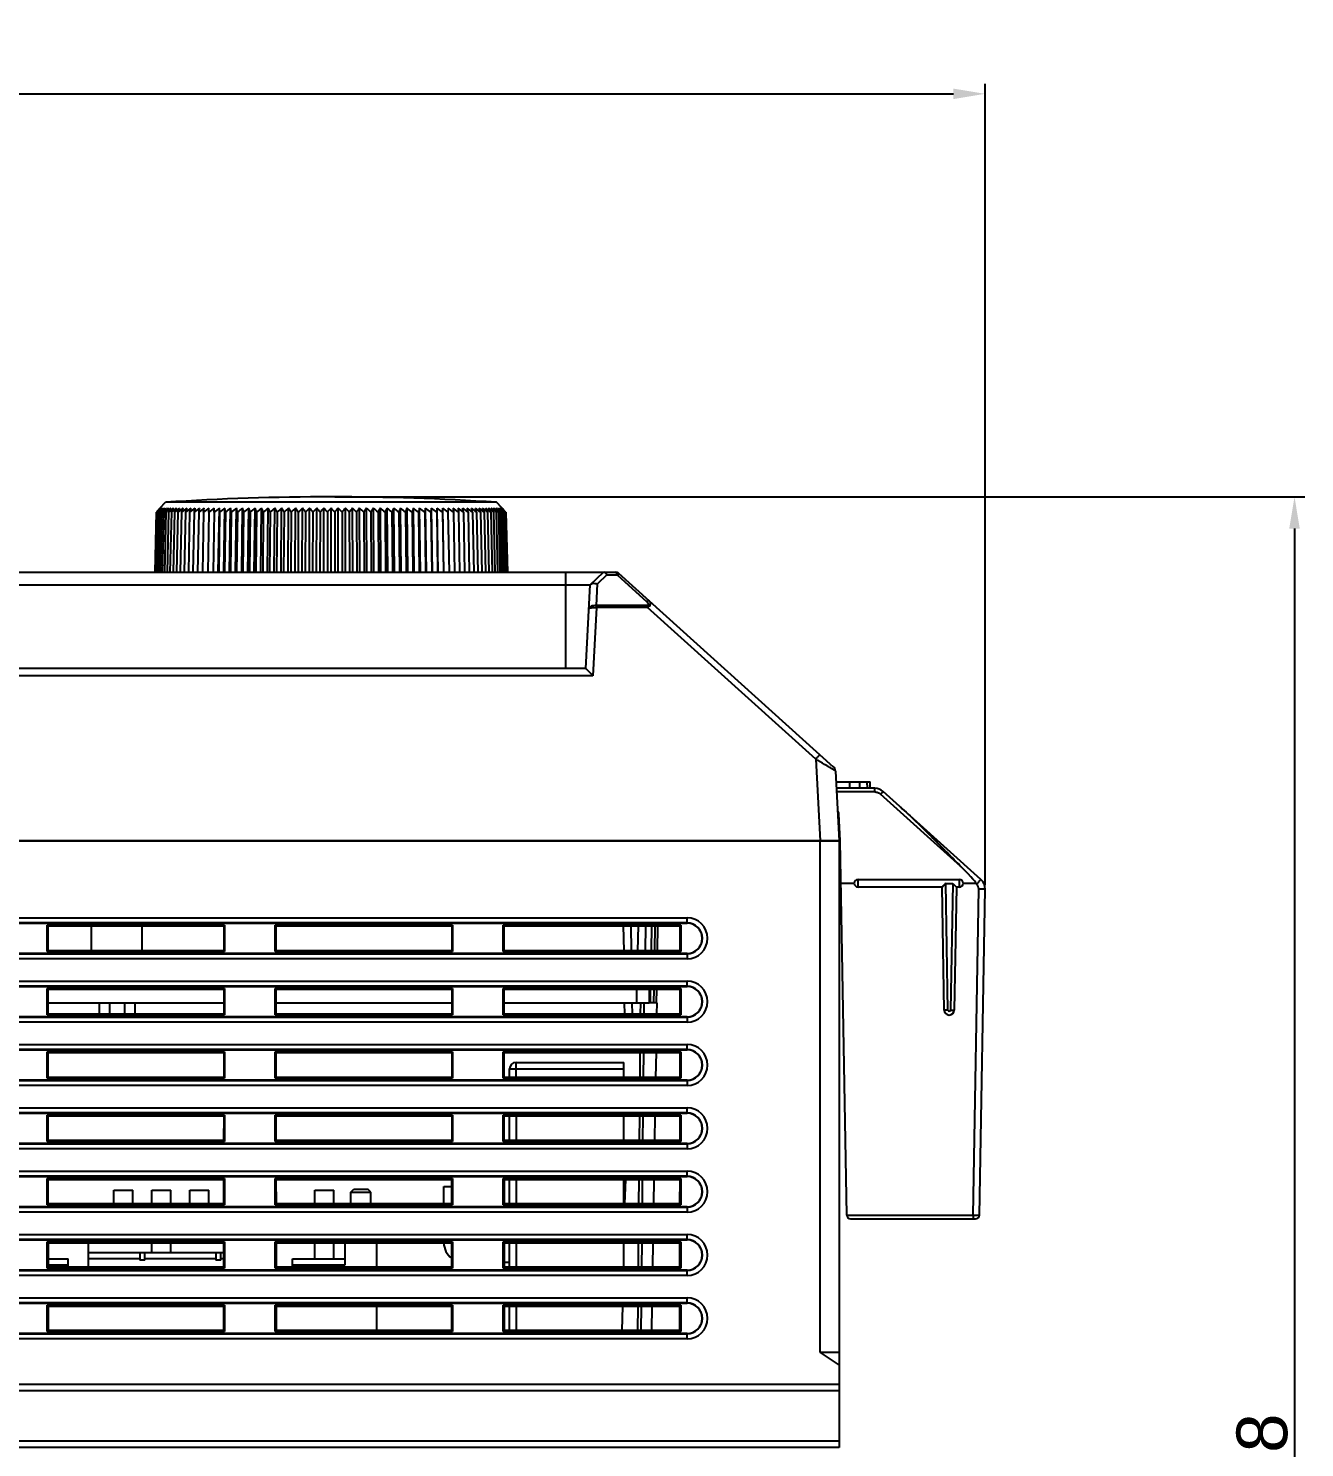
# Model space of a CAD drawing. Header units: millimetres. Extents: x 509 to 5579, y -1329 to 587.
# Drawn here: x 1491.8 to 1592.6, y -1105.9 to -993.9 of the extents above; entities that cross this region are included whole.
import ezdxf

# ---------------------------------------------------------------- set-up
doc = ezdxf.new("R2010")
doc.units = ezdxf.units.MM
doc.header["$PDMODE"] = 3
doc.header["$PDSIZE"] = 1
doc.layers.get('0').update_dxf_attribs({"linetype": 'CONTINUOUS'})
doc.layers.get('Defpoints').update_dxf_attribs({"linetype": 'CONTINUOUS'})
doc.layers.add('Dim', color=1, linetype='CONTINUOUS')
doc.styles.add('OMI-1', font='arial.ttf', dxfattribs={"oblique": 1})
doc.dimstyles.new('1', dxfattribs={"dimtxt": 4, "dimasz": 2.5, "dimexe": 0.8, "dimexo": 0.3, "dimgap": 0.5, "dimtad": 1, "dimtoh": 1, "dimdec": 1, "dimzin": 0, "dimdsep": 46, "dimtxsty": 'OMI-1', "dimcen": 0, "dimclrd": 256, "dimclre": 256, "dimclrt": 256, "dimadec": 0, "dimazin": 0, "dimtfac": 0.8, "dimtdec": 1, "dimtix": 1, "dimtmove": 0, "dimatfit": 3, "dimfxl": 1, "dimtolj": 1, "dimtzin": 0, "dimarcsym": 0})

# ---------------------------------------------------------------- blocks, each defined once
blk = doc.blocks.new('*D4311')
at = {"layer": 'Defpoints', "color": 0}
for p in [(1567.36, -999.07), (1381.43, -1058.04), (1567.36, -1061.85)]:
    blk.add_point(p, dxfattribs=at)
at = {"layer": 'Dim', "lineweight": -2}
for p, q in [((1381.43, -1057.74), (1381.43, -998.27)), ((1383.93, -999.07), (1564.86, -999.07)), ((1567.36, -1061.55), (1567.36, -998.27))]:
    blk.add_line(p, q, dxfattribs=at)
at = {"layer": 'Dim'}
for points in [[(1383.93, -998.66), (1383.93, -999.49), (1381.43, -999.07)], [(1564.86, -999.49), (1564.86, -998.66), (1567.36, -999.07)]]:
    blk.add_solid(points, dxfattribs=at)
at = {"layer": 'Dim', "insert": (1474.4, -996.53), "char_height": 4, "attachment_point": 5, "style": 'OMI-1'}
blk.add_mtext('\\A1;185.9', dxfattribs=at)
blk = doc.blocks.new('*D4314')
at = {"layer": 'Defpoints', "color": 0}
for p in [(1515.73, -1030.89), (1570.83, -1189.64), (1591.79, -1189.64)]:
    blk.add_point(p, dxfattribs=at)
at = {"layer": 'Dim', "lineweight": -2}
for p, q in [((1516.03, -1030.89), (1592.59, -1030.89)), ((1591.79, -1033.39), (1591.79, -1187.14)), ((1571.13, -1189.64), (1592.59, -1189.64))]:
    blk.add_line(p, q, dxfattribs=at)
at = {"layer": 'Dim'}
for points in [[(1592.2, -1033.39), (1591.37, -1033.39), (1591.79, -1030.89)], [(1591.37, -1187.14), (1592.2, -1187.14), (1591.79, -1189.64)]]:
    blk.add_solid(points, dxfattribs=at)
at = {"layer": 'Dim', "insert": (1589.24, -1110.26), "char_height": 4, "attachment_point": 5, "rotation": 90, "style": 'OMI-1'}
blk.add_mtext('\\A1;158.8', dxfattribs=at)

msp = doc.modelspace()

# ---------------------------------------------------------------- linework, layer by layer
at = {"color": 7, "linetype": 'Continuous'}
for p, q in [((1502.241, -1031.772), (1502.174, -1031.843)), ((1502.177, -1031.843), (1502.241, -1031.772)), ((1502.265, -1031.772), (1502.23, -1031.807)), ((1502.234, -1031.807), (1502.265, -1031.772)), ((1502.251, -1031.759), (1502.667, -1031.315)), ((1502.253, -1031.843), (1502.312, -1031.772)), ((1502.327, -1031.843), (1502.383, -1031.772)), ((1502.424, -1031.843), (1502.477, -1031.772)), ((1502.545, -1031.843), (1502.595, -1031.772)), ((1502.689, -1031.843), (1502.736, -1031.772)), ((1505.674, -1032.096), (1505.704, -1031.772)), ((1506.079, -1032.096), (1506.091, -1031.772)), ((1506.5, -1032.096), (1506.495, -1031.772)), ((1506.833, -1036.838), (1506.915, -1031.772)), ((1506.937, -1032.096), (1506.915, -1031.772)), ((1507.272, -1036.838), (1507.351, -1031.772)), ((1507.727, -1036.838), (1507.801, -1031.772)), ((1501.935, -1032.096), (1501.814, -1036.838)), ((1501.947, -1032.096), (1501.827, -1036.838)), ((1501.983, -1032.096), (1501.863, -1036.838)), ((1502.044, -1032.096), (1501.924, -1036.838)), ((1501.935, -1032.096), (1501.94, -1032.09)), ((1502.035, -1032.006), (1501.947, -1032.096)), ((1502.057, -1032.023), (1501.983, -1032.096)), ((1502.128, -1032.096), (1502.009, -1036.838)), ((1502.144, -1032), (1502.044, -1032.096)), ((1502.236, -1032.096), (1502.119, -1036.838)), ((1502.206, -1032.023), (1502.128, -1032.096)), ((1502.317, -1032.023), (1502.236, -1032.096)), ((1502.368, -1032.096), (1502.252, -1036.838)), ((1502.283, -1032.033), (1502.29, -1032.023)), ((1502.455, -1032.019), (1502.368, -1032.096)), ((1502.524, -1032.096), (1502.408, -1036.838)), ((1502.625, -1032.008), (1502.524, -1032.096)), ((1502.702, -1032.096), (1502.589, -1036.838)), ((1502.904, -1032.096), (1502.792, -1036.838)), ((1503.128, -1032.096), (1503.018, -1036.838)), ((1503.374, -1032.096), (1503.266, -1036.838)), ((1503.641, -1032.096), (1503.536, -1036.838)), ((1503.93, -1032.096), (1503.827, -1036.838)), ((1504.24, -1032.096), (1504.14, -1036.838)), ((1504.57, -1032.096), (1504.472, -1036.838)), ((1504.919, -1032.096), (1504.825, -1036.838)), ((1505.288, -1032.096), (1505.196, -1036.838)), ((1505.674, -1032.096), (1505.587, -1036.838)), ((1506.079, -1032.096), (1505.994, -1036.838)), ((1506.5, -1032.096), (1506.419, -1036.838)), ((1506.937, -1032.096), (1506.861, -1036.838)), ((1507.39, -1032.096), (1507.317, -1036.838)), ((1507.858, -1032.096), (1507.789, -1036.838)), ((1493.332, -1066.788), (1493.332, -1064.688)), ((1493.332, -1064.688), (1507.332, -1064.688)), ((1493.394, -1064.749), (1493.332, -1064.688)), ((1493.396, -1066.724), (1493.394, -1064.749)), ((1493.394, -1064.749), (1507.27, -1064.749)), ((1496.832, -1066.724), (1496.832, -1064.749)), ((1500.832, -1066.724), (1500.832, -1064.749)), ((1507.27, -1064.749), (1507.269, -1066.724)), ((1507.27, -1064.749), (1507.332, -1064.688)), ((1507.332, -1064.688), (1507.332, -1066.788)), ((1493.396, -1066.724), (1493.332, -1066.788)), ((1507.332, -1066.788), (1493.332, -1066.788)), ((1507.269, -1066.724), (1493.396, -1066.724)), ((1507.269, -1066.724), (1507.332, -1066.788)), ((1493.332, -1071.788), (1493.332, -1069.688)), ((1493.332, -1069.688), (1507.332, -1069.688)), ((1493.398, -1069.754), (1493.332, -1069.688)), ((1493.4, -1071.72), (1493.398, -1069.754)), ((1493.398, -1069.754), (1507.266, -1069.754)), ((1507.266, -1069.754), (1507.264, -1071.72)), ((1507.266, -1069.754), (1507.332, -1069.688)), ((1507.332, -1069.688), (1507.332, -1071.788)), ((1493.399, -1070.838), (1507.265, -1070.838)), ((1497.432, -1070.838), (1497.432, -1071.72)), ((1498.232, -1070.838), (1498.232, -1071.72)), ((1499.432, -1070.838), (1499.432, -1071.72)), ((1500.232, -1070.838), (1500.232, -1071.72)), ((1493.4, -1071.72), (1493.332, -1071.788)), ((1507.332, -1071.788), (1493.332, -1071.788)), ((1507.264, -1071.72), (1493.4, -1071.72)), ((1507.264, -1071.72), (1507.332, -1071.788)), ((1493.332, -1076.788), (1493.332, -1074.688)), ((1493.332, -1074.688), (1507.332, -1074.688)), ((1493.403, -1074.758), (1493.332, -1074.688)), ((1493.405, -1076.715), (1493.403, -1074.758)), ((1493.403, -1074.758), (1507.261, -1074.758)), ((1507.261, -1074.758), (1507.26, -1076.715)), ((1507.261, -1074.758), (1507.332, -1074.688)), ((1507.332, -1074.688), (1507.332, -1076.788)), ((1493.405, -1076.715), (1493.332, -1076.788)), ((1507.332, -1076.788), (1493.332, -1076.788)), ((1507.26, -1076.715), (1493.405, -1076.715)), ((1507.26, -1076.715), (1507.332, -1076.788)), ((1493.332, -1079.688), (1507.332, -1079.688)), ((1493.332, -1081.788), (1493.332, -1079.688)), ((1493.407, -1079.763), (1493.332, -1079.688)), ((1493.407, -1079.763), (1507.257, -1079.763)), ((1493.409, -1081.71), (1493.407, -1079.763)), ((1507.257, -1079.763), (1507.255, -1081.71)), ((1507.257, -1079.763), (1507.332, -1079.688)), ((1507.332, -1079.688), (1507.332, -1081.788)), ((1493.409, -1081.71), (1493.332, -1081.788)), ((1507.332, -1081.788), (1493.332, -1081.788)), ((1507.255, -1081.71), (1493.409, -1081.71)), ((1507.255, -1081.71), (1507.332, -1081.788)), ((1493.332, -1084.688), (1507.332, -1084.688)), ((1493.332, -1086.788), (1493.332, -1084.688)), ((1493.412, -1084.768), (1493.332, -1084.688)), ((1493.412, -1084.768), (1507.252, -1084.768)), ((1493.414, -1086.706), (1493.412, -1084.768)), ((1498.582, -1085.608), (1500.082, -1085.608)), ((1498.582, -1086.706), (1498.582, -1085.608)), ((1500.082, -1086.706), (1500.082, -1085.608)), ((1501.582, -1085.608), (1503.082, -1085.608)), ((1501.582, -1086.706), (1501.582, -1085.608)), ((1503.082, -1086.706), (1503.082, -1085.608)), ((1504.582, -1085.608), (1506.082, -1085.608)), ((1504.582, -1086.706), (1504.582, -1085.608)), ((1506.082, -1086.706), (1506.082, -1085.608)), ((1507.252, -1084.768), (1507.25, -1086.706)), ((1507.252, -1084.768), (1507.332, -1084.688)), ((1507.332, -1084.688), (1507.332, -1086.788)), ((1493.414, -1086.706), (1493.332, -1086.788)), ((1507.25, -1086.706), (1493.414, -1086.706)), ((1507.25, -1086.706), (1507.332, -1086.788)), ((1507.332, -1086.788), (1493.332, -1086.788)), ((1493.332, -1089.688), (1507.332, -1089.688)), ((1493.332, -1091.788), (1493.332, -1089.688)), ((1493.417, -1089.772), (1493.332, -1089.688)), ((1493.417, -1089.772), (1507.248, -1089.772)), ((1493.418, -1091.701), (1493.417, -1089.772)), ((1496.582, -1091.701), (1496.582, -1089.772)), ((1501.582, -1090.538), (1501.582, -1089.772)), ((1503.082, -1090.538), (1503.082, -1089.772)), ((1507.248, -1089.772), (1507.246, -1091.701)), ((1507.248, -1089.772), (1507.332, -1089.688)), ((1507.332, -1089.688), (1507.332, -1091.788)), ((1493.418, -1091.038), (1494.982, -1091.038)), ((1494.982, -1091.701), (1494.982, -1091.038)), ((1496.582, -1090.538), (1507.247, -1090.538)), ((1500.632, -1091.038), (1496.582, -1091.038)), ((1500.632, -1090.538), (1500.632, -1091.138)), ((1501.032, -1091.138), (1500.632, -1091.138)), ((1501.032, -1091.138), (1501.032, -1090.538)), ((1506.632, -1091.038), (1501.032, -1091.038)), ((1506.632, -1090.538), (1506.632, -1091.138)), ((1507.032, -1091.138), (1506.632, -1091.138)), ((1507.032, -1091.138), (1507.032, -1090.538)), ((1507.246, -1091.038), (1507.032, -1091.038)), ((1493.418, -1091.701), (1493.332, -1091.788)), ((1507.332, -1091.788), (1493.332, -1091.788)), ((1494.982, -1091.538), (1493.418, -1091.538)), ((1507.246, -1091.701), (1493.418, -1091.701)), ((1507.246, -1091.701), (1507.332, -1091.788)), ((1493.332, -1094.688), (1507.332, -1094.688)), ((1493.332, -1096.788), (1493.332, -1094.688)), ((1493.421, -1094.777), (1493.332, -1094.688)), ((1493.421, -1094.777), (1507.243, -1094.777)), ((1493.423, -1096.697), (1493.421, -1094.777)), ((1507.243, -1094.777), (1507.241, -1096.697)), ((1507.243, -1094.777), (1507.332, -1094.688)), ((1507.332, -1094.688), (1507.332, -1096.788)), ((1493.423, -1096.697), (1493.332, -1096.788)), ((1507.332, -1096.788), (1493.332, -1096.788)), ((1507.241, -1096.697), (1493.423, -1096.697)), ((1507.241, -1096.697), (1507.332, -1096.788))]:
    msp.add_line(p, q, dxfattribs=at)
at = {"linetype": 'Continuous'}
for p, q in [((1528.797, -1031.315), (1502.667, -1031.315)), ((1508.195, -1036.838), (1508.265, -1031.772)), ((1508.677, -1036.838), (1508.742, -1031.772)), ((1509.171, -1036.838), (1509.231, -1031.772)), ((1509.676, -1036.838), (1509.732, -1031.772)), ((1510.193, -1036.838), (1510.244, -1031.772)), ((1510.718, -1036.838), (1510.765, -1031.772)), ((1511.253, -1036.838), (1511.294, -1031.772)), ((1511.796, -1036.838), (1511.832, -1031.772)), ((1512.345, -1036.838), (1512.376, -1031.772)), ((1512.9, -1036.838), (1512.927, -1031.772)), ((1513.461, -1036.838), (1513.482, -1031.772)), ((1514.025, -1036.838), (1514.041, -1031.772)), ((1514.592, -1036.838), (1514.603, -1031.772)), ((1515.162, -1036.838), (1515.167, -1031.772)), ((1515.732, -1036.838), (1515.732, -1031.772)), ((1516.302, -1036.838), (1516.297, -1031.772)), ((1516.872, -1036.838), (1516.861, -1031.772)), ((1517.439, -1036.838), (1517.423, -1031.772)), ((1518.003, -1036.838), (1517.982, -1031.772)), ((1518.564, -1036.838), (1518.538, -1031.772)), ((1519.119, -1036.838), (1519.088, -1031.772)), ((1519.669, -1036.838), (1519.632, -1031.772)), ((1520.211, -1036.838), (1520.17, -1031.772)), ((1520.746, -1036.838), (1520.699, -1031.772)), ((1521.272, -1036.838), (1521.22, -1031.772)), ((1521.788, -1036.838), (1521.732, -1031.772)), ((1522.293, -1036.838), (1522.233, -1031.772)), ((1522.787, -1036.838), (1522.722, -1031.772)), ((1523.269, -1036.838), (1523.199, -1031.772)), ((1523.737, -1036.838), (1523.663, -1031.772)), ((1524.192, -1036.838), (1524.114, -1031.772)), ((1524.549, -1031.772), (1524.527, -1032.096)), ((1524.631, -1036.838), (1524.549, -1031.772)), ((1524.969, -1031.772), (1524.964, -1032.096)), ((1525.373, -1031.772), (1525.386, -1032.096)), ((1525.76, -1031.772), (1525.79, -1032.096)), ((1528.729, -1031.772), (1528.775, -1031.843)), ((1529.213, -1031.759), (1528.797, -1031.315)), ((1528.869, -1031.772), (1528.919, -1031.843)), ((1528.987, -1031.772), (1529.04, -1031.843)), ((1529.081, -1031.772), (1529.137, -1031.843)), ((1529.152, -1031.772), (1529.211, -1031.843)), ((1529.234, -1031.807), (1529.199, -1031.772)), ((1529.199, -1031.772), (1529.23, -1031.807)), ((1529.29, -1031.843), (1529.223, -1031.772)), ((1529.223, -1031.772), (1529.288, -1031.843)), ((1508.339, -1032.096), (1508.275, -1036.838)), ((1508.833, -1032.096), (1508.773, -1036.838)), ((1509.34, -1032.096), (1509.284, -1036.838)), ((1509.857, -1032.096), (1509.806, -1036.838)), ((1510.385, -1032.096), (1510.339, -1036.838)), ((1510.923, -1032.096), (1510.881, -1036.838)), ((1511.468, -1032.096), (1511.431, -1036.838)), ((1512.022, -1032.096), (1511.989, -1036.838)), ((1512.581, -1032.096), (1512.554, -1036.838)), ((1513.147, -1032.096), (1513.124, -1036.838)), ((1513.717, -1032.096), (1513.699, -1036.838)), ((1514.29, -1032.096), (1514.277, -1036.838)), ((1514.866, -1032.096), (1514.858, -1036.838)), ((1515.443, -1032.096), (1515.441, -1036.838)), ((1516.021, -1032.096), (1516.024, -1036.838)), ((1516.598, -1032.096), (1516.606, -1036.838)), ((1517.174, -1032.096), (1517.187, -1036.838)), ((1517.748, -1032.096), (1517.765, -1036.838)), ((1518.317, -1032.096), (1518.34, -1036.838)), ((1518.883, -1032.096), (1518.91, -1036.838)), ((1519.442, -1032.096), (1519.475, -1036.838)), ((1519.996, -1032.096), (1520.033, -1036.838)), ((1520.541, -1032.096), (1520.583, -1036.838)), ((1521.079, -1032.096), (1521.125, -1036.838)), ((1521.607, -1032.096), (1521.658, -1036.838)), ((1522.124, -1032.096), (1522.18, -1036.838)), ((1522.631, -1032.096), (1522.691, -1036.838)), ((1523.125, -1032.096), (1523.19, -1036.838)), ((1523.606, -1032.096), (1523.675, -1036.838)), ((1524.074, -1032.096), (1524.147, -1036.838)), ((1524.527, -1032.096), (1524.604, -1036.838)), ((1524.964, -1032.096), (1525.045, -1036.838)), ((1525.386, -1032.096), (1525.47, -1036.838)), ((1525.79, -1032.096), (1525.878, -1036.838)), ((1526.177, -1032.096), (1526.268, -1036.838)), ((1526.545, -1032.096), (1526.639, -1036.838)), ((1526.894, -1032.096), (1526.992, -1036.838)), ((1527.224, -1032.096), (1527.324, -1036.838)), ((1527.534, -1032.096), (1527.637, -1036.838)), ((1527.823, -1032.096), (1527.928, -1036.838)), ((1528.091, -1032.096), (1528.198, -1036.838)), ((1528.337, -1032.096), (1528.447, -1036.838)), ((1528.561, -1032.096), (1528.672, -1036.838)), ((1528.762, -1032.096), (1528.876, -1036.838)), ((1528.941, -1032.096), (1528.839, -1032.008)), ((1528.941, -1032.096), (1529.056, -1036.838)), ((1529.096, -1032.096), (1529.009, -1032.019)), ((1529.096, -1032.096), (1529.213, -1036.838)), ((1529.228, -1032.096), (1529.147, -1032.023)), ((1529.174, -1032.023), (1529.181, -1032.033)), ((1529.228, -1032.096), (1529.346, -1036.838)), ((1529.336, -1032.096), (1529.258, -1032.023)), ((1529.421, -1032.096), (1529.32, -1032)), ((1529.336, -1032.096), (1529.455, -1036.838)), ((1529.481, -1032.096), (1529.407, -1032.023)), ((1529.421, -1032.096), (1529.54, -1036.838)), ((1529.517, -1032.096), (1529.429, -1032.006)), ((1529.481, -1032.096), (1529.601, -1036.838)), ((1529.517, -1032.096), (1529.638, -1036.838)), ((1529.529, -1032.096), (1529.524, -1032.09)), ((1529.529, -1032.096), (1529.65, -1036.838)), ((1478.836, -1036.838), (1538.217, -1036.838)), ((1534.232, -1036.838), (1534.232, -1044.438)), ((1536.178, -1037.836), (1537.23, -1036.838)), ((1537.515, -1037.051), (1536.765, -1037.763)), ((1537.515, -1037.051), (1538.312, -1037.051)), ((1538.217, -1036.838), (1538.312, -1037.051)), ((1538.312, -1037.051), (1540.665, -1039.17)), ((1538.418, -1036.915), (1555.379, -1052.187)), ((1479.881, -1037.836), (1536.178, -1037.836)), ((1535.832, -1044.438), (1536.178, -1037.836)), ((1536.675, -1039.467), (1536.765, -1037.763)), ((1536.684, -1039.624), (1536.401, -1045.006)), ((1540.708, -1039.467), (1536.675, -1039.467)), ((1540.708, -1039.624), (1536.684, -1039.624)), ((1540.708, -1039.467), (1540.708, -1039.624)), ((1553.996, -1051.588), (1540.708, -1039.624)), ((1536.401, -1045.006), (1479.563, -1045.006)), ((1535.833, -1044.438), (1480.131, -1044.438)), ((1553.996, -1051.588), (1554.334, -1058.038)), ((1555.544, -1052.532), (1555.832, -1058.038)), ((1555.588, -1053.388), (1558.293, -1053.388)), ((1558.648, -1053.888), (1555.615, -1053.888)), ((1558.648, -1054.182), (1555.63, -1054.182)), ((1556.693, -1053.888), (1556.691, -1053.388)), ((1557.471, -1053.888), (1557.465, -1053.388)), ((1558.07, -1053.888), (1558.062, -1053.388)), ((1558.301, -1053.888), (1558.293, -1053.388)), ((1558.648, -1054.182), (1558.648, -1053.888)), ((1567.028, -1061.088), (1559.317, -1054.144)), ((1565.456, -1060.07), (1559.117, -1054.362)), ((1555.932, -1058.038), (1555.821, -1055.919)), ((1555.832, -1058.038), (1407.432, -1058.038)), ((1408.532, -1058.038), (1555.832, -1058.038)), ((1554.332, -1098.438), (1554.332, -1058.038)), ((1555.832, -1058.038), (1555.832, -1100.938)), ((1556.448, -1087.593), (1555.932, -1058.038)), ((1555.991, -1061.392), (1557.032, -1061.392)), ((1557.332, -1061.092), (1565.332, -1061.092)), ((1557.332, -1061.692), (1557.332, -1061.092)), ((1563.963, -1061.692), (1557.332, -1061.692)), ((1564.132, -1071.399), (1563.963, -1061.692)), ((1564.258, -1061.398), (1564.807, -1061.398)), ((1564.432, -1071.399), (1564.258, -1061.398)), ((1564.807, -1061.398), (1564.632, -1071.399)), ((1565.101, -1061.692), (1564.932, -1071.399)), ((1565.332, -1061.692), (1565.101, -1061.692)), ((1565.332, -1061.692), (1565.332, -1061.092)), ((1565.632, -1061.392), (1566.61, -1061.392)), ((1566.41, -1087.593), (1566.859, -1061.848)), ((1566.694, -1061.468), (1566.61, -1061.392)), ((1566.91, -1087.593), (1567.359, -1061.848)), ((1402.832, -1064.116), (1543.832, -1064.116)), ((1543.832, -1064.538), (1543.832, -1064.116)), ((1543.832, -1064.516), (1402.832, -1064.516)), ((1402.832, -1064.538), (1543.832, -1064.538)), ((1511.332, -1064.688), (1525.332, -1064.688)), ((1511.332, -1066.788), (1511.332, -1064.688)), ((1511.394, -1064.749), (1511.332, -1064.688)), ((1511.394, -1064.749), (1525.27, -1064.749)), ((1511.396, -1066.724), (1511.394, -1064.749)), ((1525.27, -1064.749), (1525.269, -1066.724)), ((1525.27, -1064.749), (1525.332, -1064.688)), ((1525.332, -1064.688), (1525.332, -1066.788)), ((1529.332, -1064.688), (1543.332, -1064.688)), ((1529.332, -1066.788), (1529.332, -1064.688)), ((1529.394, -1064.749), (1529.332, -1064.688)), ((1529.394, -1064.749), (1543.27, -1064.749)), ((1529.396, -1066.724), (1529.394, -1064.749)), ((1538.799, -1064.749), (1538.834, -1066.724)), ((1539.399, -1064.749), (1539.434, -1066.724)), ((1539.965, -1064.749), (1539.931, -1066.724)), ((1540.565, -1064.749), (1540.53, -1066.724)), ((1541.024, -1064.749), (1540.989, -1066.724)), ((1541.289, -1066.724), (1541.323, -1064.749)), ((1541.503, -1066.724), (1541.538, -1064.749)), ((1543.27, -1064.749), (1543.269, -1066.724)), ((1543.27, -1064.749), (1543.332, -1064.688)), ((1543.332, -1064.688), (1543.332, -1066.788)), ((1543.832, -1066.938), (1402.832, -1066.938)), ((1402.832, -1066.959), (1543.832, -1066.959)), ((1543.832, -1067.359), (1402.832, -1067.359)), ((1511.396, -1066.724), (1511.332, -1066.788)), ((1525.332, -1066.788), (1511.332, -1066.788)), ((1525.269, -1066.724), (1511.396, -1066.724)), ((1525.269, -1066.724), (1525.332, -1066.788)), ((1529.396, -1066.724), (1529.332, -1066.788)), ((1543.332, -1066.788), (1529.332, -1066.788)), ((1543.269, -1066.724), (1529.396, -1066.724)), ((1543.269, -1066.724), (1543.332, -1066.788)), ((1543.832, -1066.938), (1543.832, -1067.359)), ((1402.832, -1069.116), (1543.832, -1069.116)), ((1543.832, -1069.516), (1402.832, -1069.516)), ((1402.832, -1069.538), (1543.832, -1069.538)), ((1511.332, -1069.688), (1525.332, -1069.688)), ((1511.332, -1071.788), (1511.332, -1069.688)), ((1511.398, -1069.754), (1511.332, -1069.688)), ((1511.398, -1069.754), (1525.266, -1069.754)), ((1511.4, -1071.72), (1511.398, -1069.754)), ((1525.266, -1069.754), (1525.264, -1071.72)), ((1525.266, -1069.754), (1525.332, -1069.688)), ((1525.332, -1069.688), (1525.332, -1071.788)), ((1529.332, -1069.688), (1543.332, -1069.688)), ((1529.332, -1071.788), (1529.332, -1069.688)), ((1529.398, -1069.754), (1529.332, -1069.688)), ((1529.398, -1069.754), (1543.266, -1069.754)), ((1529.4, -1071.72), (1529.398, -1069.754)), ((1539.832, -1069.754), (1539.832, -1070.838)), ((1540.832, -1069.754), (1540.832, -1070.838)), ((1540.936, -1069.754), (1540.917, -1070.846)), ((1541.217, -1070.833), (1541.236, -1069.754)), ((1541.432, -1070.838), (1541.45, -1069.754)), ((1543.266, -1069.754), (1543.264, -1071.72)), ((1543.266, -1069.754), (1543.332, -1069.688)), ((1543.332, -1069.688), (1543.332, -1071.788)), ((1543.832, -1069.538), (1543.832, -1069.116)), ((1511.399, -1070.838), (1525.265, -1070.838)), ((1529.399, -1070.838), (1540.832, -1070.838)), ((1538.921, -1071.72), (1538.906, -1070.838)), ((1539.52, -1071.72), (1539.505, -1070.838)), ((1540.148, -1070.838), (1540.14, -1071.72)), ((1540.44, -1071.72), (1540.448, -1070.838)), ((1541.476, -1070.838), (1540.832, -1070.838)), ((1541.462, -1071.72), (1541.476, -1070.838)), ((1541.462, -1071.72), (1541.476, -1070.838)), ((1543.832, -1071.938), (1402.832, -1071.938)), ((1402.832, -1071.959), (1543.832, -1071.959)), ((1511.4, -1071.72), (1511.332, -1071.788)), ((1525.332, -1071.788), (1511.332, -1071.788)), ((1525.264, -1071.72), (1511.4, -1071.72)), ((1525.264, -1071.72), (1525.332, -1071.788)), ((1529.4, -1071.72), (1529.332, -1071.788)), ((1543.332, -1071.788), (1529.332, -1071.788)), ((1543.264, -1071.72), (1529.4, -1071.72)), ((1543.264, -1071.72), (1543.332, -1071.788)), ((1543.832, -1071.938), (1543.832, -1072.359)), ((1543.832, -1072.359), (1402.832, -1072.359)), ((1402.832, -1074.116), (1543.832, -1074.116)), ((1543.832, -1074.538), (1543.832, -1074.116)), ((1543.832, -1074.516), (1402.832, -1074.516)), ((1402.832, -1074.538), (1543.832, -1074.538)), ((1511.332, -1074.688), (1525.332, -1074.688)), ((1511.332, -1076.788), (1511.332, -1074.688)), ((1511.403, -1074.758), (1511.332, -1074.688)), ((1511.403, -1074.758), (1525.261, -1074.758)), ((1511.405, -1076.715), (1511.403, -1074.758)), ((1525.261, -1074.758), (1525.26, -1076.715)), ((1525.261, -1074.758), (1525.332, -1074.688)), ((1525.332, -1074.688), (1525.332, -1076.788)), ((1529.332, -1074.688), (1543.332, -1074.688)), ((1529.332, -1076.788), (1529.332, -1074.688)), ((1529.403, -1074.758), (1529.332, -1074.688)), ((1529.403, -1074.758), (1543.261, -1074.758)), ((1529.405, -1076.715), (1529.403, -1074.758)), ((1530.332, -1075.538), (1538.832, -1075.538)), ((1530.332, -1076.715), (1530.332, -1075.538)), ((1538.832, -1076.715), (1538.832, -1075.538)), ((1540.113, -1074.758), (1540.096, -1076.715)), ((1540.396, -1076.715), (1540.413, -1074.758)), ((1541.38, -1076.715), (1541.412, -1074.758)), ((1543.261, -1074.758), (1543.26, -1076.715)), ((1543.261, -1074.758), (1543.332, -1074.688)), ((1543.332, -1074.688), (1543.332, -1076.788)), ((1529.832, -1076.038), (1538.832, -1076.038)), ((1529.832, -1076.715), (1529.832, -1076.038)), ((1543.832, -1076.938), (1402.832, -1076.938)), ((1402.832, -1076.959), (1543.832, -1076.959)), ((1543.832, -1077.359), (1402.832, -1077.359)), ((1511.405, -1076.715), (1511.332, -1076.788)), ((1525.332, -1076.788), (1511.332, -1076.788)), ((1525.26, -1076.715), (1511.405, -1076.715)), ((1525.26, -1076.715), (1525.332, -1076.788)), ((1529.405, -1076.715), (1529.332, -1076.788)), ((1543.332, -1076.788), (1529.332, -1076.788)), ((1543.26, -1076.715), (1529.405, -1076.715)), ((1543.26, -1076.715), (1543.332, -1076.788)), ((1543.832, -1076.938), (1543.832, -1077.359)), ((1402.832, -1079.116), (1543.832, -1079.116)), ((1543.832, -1079.516), (1402.832, -1079.516)), ((1402.832, -1079.538), (1543.832, -1079.538)), ((1511.332, -1079.688), (1525.332, -1079.688)), ((1511.332, -1081.788), (1511.332, -1079.688)), ((1511.407, -1079.763), (1511.332, -1079.688)), ((1511.407, -1079.763), (1525.257, -1079.763)), ((1511.409, -1081.71), (1511.407, -1079.763)), ((1525.257, -1079.763), (1525.255, -1081.71)), ((1525.257, -1079.763), (1525.332, -1079.688)), ((1525.332, -1079.688), (1525.332, -1081.788)), ((1529.332, -1079.688), (1543.332, -1079.688)), ((1529.332, -1081.788), (1529.332, -1079.688)), ((1529.407, -1079.763), (1529.332, -1079.688)), ((1529.407, -1079.763), (1543.257, -1079.763)), ((1529.409, -1081.71), (1529.407, -1079.763)), ((1529.832, -1081.71), (1529.832, -1079.763)), ((1530.332, -1079.763), (1530.332, -1081.71)), ((1538.832, -1081.71), (1538.832, -1079.763)), ((1540.07, -1079.763), (1540.053, -1081.71)), ((1540.353, -1081.71), (1540.37, -1079.763)), ((1541.298, -1081.71), (1541.33, -1079.763)), ((1543.257, -1079.763), (1543.255, -1081.71)), ((1543.257, -1079.763), (1543.332, -1079.688)), ((1543.332, -1079.688), (1543.332, -1081.788)), ((1543.832, -1079.538), (1543.832, -1079.116)), ((1543.832, -1081.938), (1402.832, -1081.938)), ((1402.832, -1081.959), (1543.832, -1081.959)), ((1511.409, -1081.71), (1511.332, -1081.788)), ((1525.332, -1081.788), (1511.332, -1081.788)), ((1525.255, -1081.71), (1511.409, -1081.71)), ((1525.255, -1081.71), (1525.332, -1081.788)), ((1529.409, -1081.71), (1529.332, -1081.788)), ((1543.332, -1081.788), (1529.332, -1081.788)), ((1543.255, -1081.71), (1529.409, -1081.71)), ((1543.255, -1081.71), (1543.332, -1081.788)), ((1543.832, -1081.938), (1543.832, -1082.359)), ((1543.832, -1082.359), (1402.832, -1082.359)), ((1402.832, -1084.116), (1543.832, -1084.116)), ((1543.832, -1084.538), (1543.832, -1084.116)), ((1543.832, -1084.516), (1402.832, -1084.516)), ((1402.832, -1084.538), (1543.832, -1084.538)), ((1511.332, -1084.688), (1525.332, -1084.688)), ((1511.332, -1086.788), (1511.332, -1084.688)), ((1511.412, -1084.768), (1511.332, -1084.688)), ((1511.412, -1084.768), (1525.252, -1084.768)), ((1511.414, -1086.706), (1511.412, -1084.768)), ((1514.457, -1085.608), (1515.957, -1085.608)), ((1514.457, -1086.706), (1514.457, -1085.608)), ((1515.957, -1086.706), (1515.957, -1085.608)), ((1517.282, -1085.788), (1517.532, -1085.538)), ((1517.532, -1085.538), (1518.632, -1085.538)), ((1518.882, -1085.788), (1518.632, -1085.538)), ((1524.632, -1085.338), (1525.252, -1085.338)), ((1524.632, -1086.706), (1524.632, -1085.338)), ((1525.252, -1084.768), (1525.25, -1086.706)), ((1525.252, -1084.768), (1525.332, -1084.688)), ((1525.332, -1084.688), (1525.332, -1086.788)), ((1529.332, -1084.688), (1543.332, -1084.688)), ((1529.412, -1084.768), (1529.332, -1084.688)), ((1529.332, -1086.788), (1529.332, -1084.688)), ((1529.412, -1084.768), (1543.252, -1084.768)), ((1529.414, -1086.706), (1529.412, -1084.768)), ((1529.832, -1086.706), (1529.832, -1084.768)), ((1530.332, -1084.768), (1530.332, -1086.706)), ((1538.832, -1086.706), (1538.832, -1084.768)), ((1538.922, -1086.706), (1538.99, -1084.768)), ((1540.026, -1084.768), (1540.009, -1086.706)), ((1540.309, -1086.706), (1540.326, -1084.768)), ((1541.216, -1086.706), (1541.248, -1084.768)), ((1543.252, -1084.768), (1543.25, -1086.706)), ((1543.252, -1084.768), (1543.332, -1084.688)), ((1543.332, -1084.688), (1543.332, -1086.788)), ((1511.414, -1086.706), (1511.332, -1086.788)), ((1525.25, -1086.706), (1511.414, -1086.706)), ((1517.282, -1085.788), (1518.882, -1085.788)), ((1517.282, -1086.706), (1517.282, -1085.788)), ((1518.882, -1086.706), (1518.882, -1085.788)), ((1525.25, -1086.706), (1525.332, -1086.788)), ((1529.414, -1086.706), (1529.332, -1086.788)), ((1543.25, -1086.706), (1529.414, -1086.706)), ((1543.25, -1086.706), (1543.332, -1086.788)), ((1543.832, -1086.938), (1402.832, -1086.938)), ((1402.832, -1086.959), (1543.832, -1086.959)), ((1543.832, -1087.359), (1402.832, -1087.359)), ((1525.332, -1086.788), (1511.332, -1086.788)), ((1543.332, -1086.788), (1529.332, -1086.788)), ((1543.832, -1086.938), (1543.832, -1087.359)), ((1556.448, -1087.593), (1566.41, -1087.593)), ((1566.41, -1087.593), (1566.41, -1087.888)), ((1556.748, -1087.888), (1566.61, -1087.888)), ((1402.832, -1089.116), (1543.832, -1089.116)), ((1543.832, -1089.516), (1402.832, -1089.516)), ((1402.832, -1089.538), (1543.832, -1089.538)), ((1511.332, -1089.688), (1525.332, -1089.688)), ((1511.332, -1091.788), (1511.332, -1089.688)), ((1511.417, -1089.772), (1511.332, -1089.688)), ((1511.417, -1089.772), (1525.248, -1089.772)), ((1511.418, -1091.701), (1511.417, -1089.772)), ((1514.457, -1091.038), (1514.457, -1089.772)), ((1515.957, -1091.038), (1515.957, -1089.772)), ((1516.832, -1089.772), (1516.832, -1091.538)), ((1519.332, -1089.772), (1519.332, -1091.701)), ((1525.248, -1089.772), (1525.246, -1091.701)), ((1525.248, -1089.772), (1525.332, -1089.688)), ((1525.332, -1089.688), (1525.332, -1091.788)), ((1529.332, -1089.688), (1543.332, -1089.688)), ((1529.417, -1089.772), (1529.332, -1089.688)), ((1529.332, -1091.788), (1529.332, -1089.688)), ((1529.417, -1089.772), (1543.248, -1089.772)), ((1529.418, -1091.701), (1529.417, -1089.772)), ((1529.832, -1091.701), (1529.832, -1089.772)), ((1530.332, -1089.772), (1530.332, -1091.701)), ((1538.832, -1091.701), (1538.832, -1089.772)), ((1539.982, -1089.772), (1539.966, -1091.701)), ((1540.266, -1091.701), (1540.282, -1089.772)), ((1541.135, -1091.701), (1541.166, -1089.772)), ((1543.248, -1089.772), (1543.246, -1091.701)), ((1543.248, -1089.772), (1543.332, -1089.688)), ((1543.332, -1089.688), (1543.332, -1091.788)), ((1543.832, -1089.538), (1543.832, -1089.116)), ((1512.682, -1091.038), (1516.832, -1091.038)), ((1512.682, -1091.701), (1512.682, -1091.038)), ((1543.832, -1091.938), (1402.832, -1091.938)), ((1402.832, -1091.959), (1543.832, -1091.959)), ((1511.418, -1091.701), (1511.332, -1091.788)), ((1525.332, -1091.788), (1511.332, -1091.788)), ((1525.246, -1091.701), (1511.418, -1091.701)), ((1516.832, -1091.538), (1512.682, -1091.538)), ((1525.246, -1091.701), (1525.332, -1091.788)), ((1529.418, -1091.701), (1529.332, -1091.788)), ((1543.332, -1091.788), (1529.332, -1091.788)), ((1529.832, -1091.338), (1529.418, -1091.338)), ((1543.246, -1091.701), (1529.418, -1091.701)), ((1543.246, -1091.701), (1543.332, -1091.788)), ((1543.832, -1092.359), (1543.832, -1091.938)), ((1543.832, -1092.359), (1402.832, -1092.359)), ((1402.832, -1094.116), (1543.832, -1094.116)), ((1543.832, -1094.516), (1402.832, -1094.516)), ((1402.832, -1094.538), (1543.832, -1094.538)), ((1543.832, -1094.516), (1543.832, -1094.116)), ((1511.332, -1094.688), (1525.332, -1094.688)), ((1511.421, -1094.777), (1511.332, -1094.688)), ((1511.332, -1096.788), (1511.332, -1094.688)), ((1511.421, -1094.777), (1525.243, -1094.777)), ((1511.423, -1096.697), (1511.421, -1094.777)), ((1519.332, -1094.777), (1519.332, -1096.697)), ((1525.243, -1094.777), (1525.241, -1096.697)), ((1525.243, -1094.777), (1525.332, -1094.688)), ((1525.332, -1094.688), (1525.332, -1096.788)), ((1529.332, -1094.688), (1543.332, -1094.688)), ((1529.421, -1094.777), (1529.332, -1094.688)), ((1529.332, -1096.788), (1529.332, -1094.688)), ((1529.421, -1094.777), (1543.243, -1094.777)), ((1529.423, -1096.697), (1529.421, -1094.777)), ((1529.832, -1096.697), (1529.832, -1094.777)), ((1530.332, -1094.777), (1530.332, -1096.697)), ((1538.732, -1094.777), (1538.698, -1096.697)), ((1539.939, -1094.777), (1539.922, -1096.697)), ((1540.222, -1096.697), (1540.239, -1094.777)), ((1541.054, -1096.697), (1541.085, -1094.777)), ((1543.243, -1094.777), (1543.241, -1096.697)), ((1543.243, -1094.777), (1543.332, -1094.688)), ((1543.332, -1094.688), (1543.332, -1096.788)), ((1511.423, -1096.697), (1511.332, -1096.788)), ((1525.332, -1096.788), (1511.332, -1096.788)), ((1525.241, -1096.697), (1511.423, -1096.697)), ((1525.241, -1096.697), (1525.332, -1096.788)), ((1529.423, -1096.697), (1529.332, -1096.788)), ((1543.332, -1096.788), (1529.332, -1096.788)), ((1543.241, -1096.697), (1529.423, -1096.697)), ((1543.241, -1096.697), (1543.332, -1096.788)), ((1543.832, -1096.938), (1402.832, -1096.938)), ((1402.832, -1096.959), (1543.832, -1096.959)), ((1543.832, -1097.359), (1402.832, -1097.359)), ((1543.832, -1097.359), (1543.832, -1096.959)), ((1555.832, -1098.438), (1554.332, -1098.438)), ((1554.332, -1098.438), (1555.832, -1099.438)), ((1555.546, -1098.438), (1555.214, -1098.438)), ((1555.759, -1098.438), (1555.546, -1098.438)), ((1555.824, -1098.438), (1555.759, -1098.438)), ((1555.832, -1098.438), (1555.824, -1098.438)), ((1390.832, -1100.938), (1555.832, -1100.938)), ((1555.832, -1100.938), (1555.832, -1105.938)), ((1555.832, -1101.468), (1390.832, -1101.468)), ((1555.832, -1105.438), (1390.832, -1105.438)), ((1555.832, -1105.938), (1390.832, -1105.938))]:
    msp.add_line(p, q, dxfattribs=at)
msp.add_lwpolyline([(1555.214, -1098.438), (1554.644, -1098.438), (1554.489, -1098.438), (1554.332, -1098.438)], dxfattribs=at)
at = {"color": 7, "linetype": 'Continuous'}
for centre, radius, start, end in [((1535.035, -1063.094), 45.348, 136.43871, 136.75197), ((1534.709, -1063.932), 45.682, 135.3149, 135.66367), ((1535.238, -1060.727), 43.882, 138.77337, 139.14949), ((1534.628, -1064.914), 46.289, 134.27715, 134.72024), ((1535.775, -1059.788), 43.642, 140.1837, 140.49091), ((1534.59, -1065.849), 46.888, 133.38384, 133.78767), ((1536.27, -1058.709), 43.289, 141.63786, 141.94128), ((1534.821, -1066.984), 47.812, 132.56859, 133.01119), ((1536.934, -1057.656), 43.096, 143.20384, 143.50233), ((1534.985, -1067.966), 48.571, 131.82602, 132.26793), ((1537.805, -1056.636), 43.104, 144.88685, 145.17904), ((1535.168, -1068.881), 49.284, 131.15286, 131.58727), ((1539.376, -1055.948), 43.897, 146.69305, 147.08804), ((1535.348, -1069.704), 49.918, 130.54573, 130.96016), ((1540.377, -1054.727), 43.949, 148.51282, 149.00722), ((1535.557, -1070.468), 50.516, 130.00179, 130.3966), ((1536.297, -1071.779), 51.864, 129.52073, 130.08033), ((1542.243, -1053.857), 44.957, 150.57767, 151.051), ((1536.597, -1072.476), 52.447, 129.09556, 129.65393), ((1544.658, -1053.054), 46.519, 152.77478, 153.223), ((1536.913, -1073.097), 52.971, 128.72637, 129.28361), ((1547.814, -1052.327), 48.829, 155.10461, 155.52335), ((1537.243, -1073.638), 53.43, 128.41136, 128.9676), ((1552.011, -1051.688), 52.187, 157.56559, 157.9502), ((1537.584, -1074.096), 53.819, 128.14898, 128.70439), ((1557.733, -1051.15), 57.077, 160.15371, 160.49937), ((1537.934, -1074.466), 54.134, 127.93794, 128.4927), ((1565.822, -1050.731), 64.34, 162.8621, 163.16402), ((1538.291, -1074.747), 54.371, 127.77722, 128.33154), ((1577.884, -1050.465), 75.581, 165.68083, 165.93437), ((1538.655, -1074.936), 54.528, 127.66603, 128.22013), ((1597.417, -1050.415), 94.294, 168.59675, 168.79767), ((1539.023, -1075.031), 54.603, 127.60382, 128.15794), ((1633.738, -1050.748), 129.798, 171.59356, 171.73822), ((1539.395, -1075.033), 54.595, 127.59031, 128.14467), ((1539.769, -1074.94), 54.504, 127.62541, 128.18026), ((1540.146, -1074.754), 54.33, 127.7093, 128.26488), ((1540.525, -1074.475), 54.074, 127.8424, 128.39894), ((1389.435, -1046.366), 118.815, 6.89771, 7.05524), ((1540.905, -1074.105), 53.74, 128.02534, 128.58306), ((1421.167, -1047.176), 87.992, 9.86759, 10.08197), ((1537.113, -1072.3), 52.92, 130.39486, 130.56093)]:
    msp.add_arc(centre, radius, start, end, dxfattribs=at)
at = {"linetype": 'Continuous'}
for centre, radius, start, end in [((1515.732, -1230.888), 200, 86.25439, 93.74561), ((1541.288, -1073.648), 53.33, 128.25902, 128.81814), ((1438.9, -1047.832), 71.2, 12.76831, 13.03599), ((1541.673, -1073.106), 52.848, 128.54458, 129.1053), ((1450.144, -1048.464), 60.929, 15.58289, 15.89968), ((1542.061, -1072.482), 52.298, 128.88343, 129.44591), ((1457.86, -1049.119), 54.222, 18.29722, 18.65848), ((1542.453, -1071.781), 51.686, 129.27722, 129.8416), ((1463.447, -1049.819), 49.679, 20.90018, 21.30101), ((1542.851, -1071.009), 51.017, 129.7279, 130.2943), ((1467.656, -1050.573), 46.553, 23.38359, 23.81909), ((1543.256, -1070.169), 50.299, 130.2377, 130.80616), ((1470.924, -1051.383), 44.406, 25.74209, 26.20747), ((1543.671, -1069.268), 49.539, 130.80914, 131.37967), ((1473.524, -1052.249), 42.964, 27.97282, 28.46355), ((1544.098, -1068.312), 48.747, 131.44504, 132.01759), ((1475.634, -1053.168), 42.049, 30.07505, 30.58693), ((1544.54, -1067.308), 47.93, 132.14854, 132.72298), ((1477.376, -1054.138), 41.536, 32.04984, 32.57908), ((1545.003, -1066.262), 47.1, 132.92313, 133.49921), ((1478.837, -1055.151), 41.336, 33.89963, 34.44284), ((1545.49, -1065.182), 46.268, 133.77258, 134.34997), ((1480.079, -1056.203), 41.384, 35.62793, 36.18215), ((1546.008, -1064.075), 45.446, 134.70103, 135.27925), ((1481.148, -1057.288), 41.63, 37.23899, 37.80166), ((1546.564, -1062.948), 44.648, 135.71291, 136.29134), ((1482.08, -1058.398), 42.032, 38.73758, 39.3065), ((1547.168, -1061.809), 43.889, 136.81298, 137.3908), ((1482.902, -1059.527), 42.56, 40.12872, 40.70205), ((1547.829, -1060.666), 43.187, 138.00625, 138.58245), ((1483.635, -1060.666), 43.187, 41.41755, 41.99375), ((1548.562, -1059.527), 42.56, 139.29795, 139.87128), ((1484.297, -1061.809), 43.889, 42.6092, 43.18702), ((1549.384, -1058.398), 42.032, 140.6935, 141.26242), ((1484.9, -1062.948), 44.648, 43.70866, 44.28709), ((1550.316, -1057.288), 41.63, 142.19834, 142.76101), ((1485.456, -1064.075), 45.446, 44.72075, 45.29897), ((1551.385, -1056.203), 41.384, 143.81785, 144.37207), ((1485.974, -1065.182), 46.268, 45.65003, 46.22742), ((1552.627, -1055.151), 41.336, 145.55716, 146.10037), ((1486.462, -1066.262), 47.1, 46.50079, 47.07687), ((1554.088, -1054.138), 41.536, 147.42092, 147.95016), ((1486.924, -1067.308), 47.93, 47.27702, 47.85146), ((1555.83, -1053.168), 42.049, 149.41307, 149.92495), ((1487.367, -1068.312), 48.747, 47.98241, 48.55496), ((1557.94, -1052.249), 42.964, 151.53645, 152.02718), ((1487.794, -1069.268), 49.539, 48.62033, 49.19086), ((1560.54, -1051.383), 44.406, 153.79253, 154.25791), ((1488.208, -1070.169), 50.299, 49.19384, 49.7623), ((1563.808, -1050.573), 46.553, 156.18091, 156.61641), ((1488.613, -1071.009), 51.017, 49.7057, 50.2721), ((1568.017, -1049.819), 49.679, 158.69899, 159.09982), ((1489.011, -1071.781), 51.686, 50.1584, 50.72278), ((1573.605, -1049.119), 54.222, 161.34152, 161.70278), ((1489.403, -1072.482), 52.298, 50.55409, 51.11657), ((1581.32, -1048.464), 60.929, 164.10032, 164.41711), ((1489.791, -1073.106), 52.848, 50.8947, 51.45542), ((1592.564, -1047.832), 71.2, 166.96401, 167.23169), ((1490.176, -1073.648), 53.33, 51.18186, 51.74098), ((1610.297, -1047.176), 87.992, 169.91803, 170.13241), ((1490.559, -1074.105), 53.74, 51.41694, 51.97466), ((1642.029, -1046.366), 118.815, 172.94476, 173.10229), ((1490.939, -1074.475), 54.074, 51.60106, 52.1576), ((1491.318, -1074.754), 54.33, 51.73512, 52.2907), ((1491.695, -1074.94), 54.504, 51.81974, 52.37459), ((1492.069, -1075.033), 54.595, 51.85533, 52.40969), ((1492.441, -1075.031), 54.603, 51.84206, 52.39618), ((1397.726, -1050.748), 129.798, 8.26178, 8.40644), ((1492.809, -1074.936), 54.528, 51.77987, 52.33397), ((1434.047, -1050.415), 94.294, 11.20233, 11.40325), ((1493.173, -1074.747), 54.371, 51.66846, 52.22278), ((1453.58, -1050.465), 75.581, 14.06563, 14.31917), ((1493.53, -1074.466), 54.134, 51.5073, 52.06206), ((1465.642, -1050.731), 64.34, 16.83598, 17.1379), ((1493.881, -1074.096), 53.819, 51.29561, 51.85102), ((1473.731, -1051.15), 57.077, 19.50063, 19.84629), ((1494.222, -1073.638), 53.43, 51.0324, 51.58864), ((1479.453, -1051.688), 52.187, 22.0498, 22.43441), ((1494.551, -1073.097), 52.971, 50.71639, 51.27363), ((1483.65, -1052.327), 48.829, 24.47665, 24.89539), ((1494.868, -1072.476), 52.447, 50.34607, 50.90444), ((1486.806, -1053.054), 46.519, 26.777, 27.22522), ((1495.168, -1071.779), 51.864, 49.91967, 50.47927), ((1495.907, -1070.468), 50.516, 49.6034, 49.99821), ((1489.221, -1053.857), 44.957, 28.949, 29.42233), ((1496.116, -1069.704), 49.918, 49.03984, 49.45427), ((1491.087, -1054.727), 43.949, 30.99278, 31.48718), ((1496.296, -1068.881), 49.284, 48.41273, 48.84714), ((1492.088, -1055.948), 43.897, 32.91196, 33.30695), ((1496.479, -1067.966), 48.571, 47.73206, 48.17398), ((1493.66, -1056.636), 43.103, 34.82096, 35.11315), ((1496.643, -1066.984), 47.812, 46.9888, 47.43141), ((1494.53, -1057.656), 43.096, 36.49767, 36.79616), ((1496.874, -1065.849), 46.888, 46.21233, 46.61616), ((1495.194, -1058.709), 43.289, 38.05872, 38.36215), ((1496.836, -1064.914), 46.289, 45.27975, 45.72285), ((1495.689, -1059.788), 43.642, 39.5091, 39.8163), ((1496.235, -1060.72), 43.87, 40.85333, 41.22666), ((1496.755, -1063.932), 45.682, 44.33633, 44.6851), ((1496.429, -1063.094), 45.348, 43.24802, 43.56128), ((1494.351, -1072.3), 52.92, 49.43907, 49.60514), ((1538.217, -1037.138), 0.3, 48, 90), ((1522.178, -1040.302), 14.522, 2.67636, 3.29416), ((1555.044, -1052.558), 0.5, 3, 48), ((1558.648, -1054.888), 1, 48, 90), ((1555.472, -1055.938), 0.35, 3, 47.35195), ((1557.332, -1061.392), 0.3, 90, 270), ((1565.332, -1061.392), 0.3, 270, 90), ((1566.359, -1061.831), 1, 359, 48), ((1543.832, -1065.738), 1.621, 270, 90), ((1543.832, -1065.738), 1.221, 270, 90), ((1543.832, -1065.738), 1.2, 270, 90), ((1543.832, -1070.738), 1.621, 270, 90), ((1543.832, -1070.738), 1.221, 270, 90), ((1543.832, -1070.738), 1.2, 270, 90), ((1564.532, -1071.392), 0.4, 181, 359), ((1564.532, -1071.398), 0.1, 181.00052, 358.99949), ((1543.832, -1075.738), 1.621, 270, 90), ((1530.332, -1076.038), 0.5, 90, 180), ((1543.832, -1075.738), 1.221, 270, 90), ((1543.832, -1075.738), 1.2, 270, 90), ((1543.832, -1080.738), 1.621, 270, 90), ((1543.832, -1080.738), 1.221, 270, 90), ((1543.832, -1080.738), 1.2, 270, 90), ((1543.832, -1085.738), 1.621, 270, 90), ((1543.832, -1085.738), 1.221, 270, 90), ((1543.832, -1085.738), 1.2, 270, 90), ((1556.748, -1087.588), 0.3, 181, 270), ((1566.61, -1087.588), 0.3, 270, 359), ((1526.232, -1089.738), 1.6, 181.24372, 231.95691), ((1543.832, -1090.738), 1.621, 270, 90), ((1543.832, -1090.738), 1.221, 270, 90), ((1543.832, -1090.738), 1.2, 270, 90), ((1543.832, -1095.738), 1.621, 270, 90), ((1543.832, -1095.738), 1.221, 270, 90), ((1543.832, -1095.738), 1.2, 270, 90)]:
    msp.add_arc(centre, radius, start, end, dxfattribs=at)
msp.add_ellipse((1550.711, -1047.068), major_axis=(15.914, -14.32), ratio=0.0233539, start_param=-0.0259471, end_param=0.4070463, dxfattribs=at)
for points, knots in [([(1537.515, -1037.051), (1537.475, -1036.995), (1537.408, -1036.91), (1537.306, -1036.838), (1537.262, -1036.838)], [0, 0, 0, 0, 0.6082926, 1, 1, 1, 1]), ([(1538.312, -1037.051), (1538.321, -1037.044), (1538.354, -1037.021), (1538.39, -1037.001), (1538.419, -1036.992)], [0, 0, 0, 0, 0.2766868, 1, 1, 1, 1]), ([(1538.419, -1036.992), (1538.426, -1036.99), (1538.452, -1036.983), (1538.482, -1036.983), (1538.499, -1036.991)], [0, 0, 0, 0, 0.2979842, 1, 1, 1, 1]), ([(1536.228, -1037.789), (1536.236, -1037.782), (1536.273, -1037.752), (1536.318, -1037.735), (1536.354, -1037.726)], [0, 0, 0, 0, 0.2286119, 1, 1, 1, 1]), ([(1536.354, -1037.726), (1536.416, -1037.711), (1536.557, -1037.709), (1536.693, -1037.739), (1536.765, -1037.763)], [0, 0, 0, 0, 0.4590394, 1, 1, 1, 1]), ([(1536.675, -1039.467), (1536.6, -1039.464), (1536.489, -1039.469), (1536.35, -1039.496), (1536.239, -1039.533), (1536.131, -1039.589), (1536.082, -1039.672), (1536.08, -1039.709)], [0, 0, 0, 0, 0.3288173, 0.4800092, 0.6169365, 0.8384686, 1, 1, 1, 1]), ([(1536.08, -1039.709), (1536.081, -1039.688), (1536.156, -1039.651), (1536.274, -1039.632), (1536.466, -1039.617), (1536.607, -1039.62), (1536.684, -1039.624)], [0, 0, 0, 0, 0.1015941, 0.3169695, 0.6307972, 1, 1, 1, 1]), ([(1540.866, -1039.119), (1540.846, -1039.101), (1540.788, -1039.102), (1540.723, -1039.131), (1540.685, -1039.155), (1540.665, -1039.17)], [0, 0, 0, 0, 0.3803685, 0.6627255, 1, 1, 1, 1]), ([(1540.708, -1039.467), (1540.728, -1039.467), (1540.766, -1039.465), (1540.831, -1039.421), (1540.802, -1039.322), (1540.742, -1039.245), (1540.692, -1039.194), (1540.665, -1039.17)], [0, 0, 0, 0, 0.1414682, 0.2699387, 0.4983759, 0.7449466, 1, 1, 1, 1]), ([(1540.708, -1039.624), (1540.771, -1039.596), (1540.879, -1039.529), (1540.977, -1039.377), (1540.959, -1039.222), (1540.899, -1039.149), (1540.866, -1039.119)], [0, 0, 0, 0, 0.3198603, 0.5798139, 0.7904771, 1, 1, 1, 1]), ([(1535.833, -1044.438), (1535.836, -1044.438), (1535.843, -1044.444), (1535.856, -1044.454), (1535.876, -1044.473), (1535.913, -1044.507), (1535.969, -1044.562), (1536.044, -1044.637), (1536.127, -1044.721), (1536.248, -1044.845), (1536.34, -1044.941), (1536.401, -1045.006)], [0, 0, 0, 0, 0.010097, 0.0325589, 0.0663369, 0.1101011, 0.2214406, 0.3557185, 0.5052934, 0.6649488, 1, 1, 1, 1]), ([(1553.996, -1051.588), (1554.037, -1051.542), (1554.098, -1051.476), (1554.176, -1051.393), (1554.225, -1051.342), (1554.266, -1051.299), (1554.297, -1051.27), (1554.317, -1051.251), (1554.326, -1051.244), (1554.33, -1051.242), (1554.331, -1051.243)], [0, 0, 0, 0, 0.3841976, 0.5572861, 0.7079592, 0.8313014, 0.9227301, 0.9793182, 0.9940609, 1, 1, 1, 1]), ([(1554.902, -1052.131), (1554.831, -1052.088), (1554.53, -1051.906), (1554.228, -1051.726), (1553.996, -1051.588)], [0, 0, 0, 0, 0.2348988, 1, 1, 1, 1]), ([(1555.544, -1052.532), (1555.543, -1052.53), (1555.538, -1052.527), (1555.53, -1052.52), (1555.515, -1052.51), (1555.485, -1052.49), (1555.433, -1052.457), (1555.357, -1052.409), (1555.263, -1052.351), (1555.109, -1052.256), (1554.987, -1052.182), (1554.902, -1052.131)], [0, 0, 0, 0, 0.005976, 0.020812, 0.0445222, 0.0769301, 0.1666587, 0.2870193, 0.4343578, 0.6047877, 1, 1, 1, 1]), ([(1558.648, -1054.182), (1558.733, -1054.182), (1558.905, -1054.214), (1559.053, -1054.305), (1559.117, -1054.362)], [0, 0, 0, 0, 0.5000089, 1, 1, 1, 1]), ([(1559.317, -1054.144), (1559.317, -1054.144), (1559.315, -1054.147), (1559.312, -1054.148), (1559.307, -1054.154), (1559.301, -1054.161), (1559.292, -1054.17), (1559.278, -1054.185), (1559.256, -1054.209), (1559.226, -1054.242), (1559.192, -1054.279), (1559.155, -1054.32), (1559.13, -1054.348), (1559.117, -1054.362)], [0, 0, 0, 0, 0.0049634, 0.0193783, 0.0431368, 0.0760713, 0.1179484, 0.1682975, 0.2922909, 0.4435375, 0.6164441, 0.8046743, 1, 1, 1, 1]), ([(1560.673, -1055.365), (1561.503, -1056.113), (1563.104, -1057.676), (1564.666, -1059.278), (1565.456, -1060.07)], [0, 0, 0, 0, 0.4993485, 1, 1, 1, 1]), ([(1564.258, -1061.398), (1564.195, -1061.462), (1564.107, -1061.55), (1564.01, -1061.648), (1563.974, -1061.682), (1563.963, -1061.692)], [0, 0, 0, 0, 0.64499, 0.8929338, 1, 1, 1, 1]), ([(1564.807, -1061.398), (1564.87, -1061.462), (1564.958, -1061.551), (1565.056, -1061.65), (1565.091, -1061.683), (1565.101, -1061.692)], [0, 0, 0, 0, 0.6501589, 0.8983979, 1, 1, 1, 1]), ([(1567.028, -1061.088), (1567.029, -1061.088), (1567.025, -1061.091), (1567.023, -1061.097), (1567.014, -1061.106), (1567.003, -1061.119), (1566.989, -1061.135), (1566.965, -1061.163), (1566.929, -1061.204), (1566.879, -1061.261), (1566.821, -1061.326), (1566.759, -1061.396), (1566.716, -1061.443), (1566.694, -1061.468)], [0, 0, 0, 0, 0.0049954, 0.0195104, 0.043428, 0.0765731, 0.1187024, 0.1693272, 0.2938593, 0.445483, 0.6184016, 0.8060625, 1, 1, 1, 1]), ([(1566.859, -1061.848), (1566.86, -1061.777), (1566.832, -1061.634), (1566.746, -1061.515), (1566.694, -1061.468)], [0, 0, 0, 0, 0.4999944, 1, 1, 1, 1]), ([(1567.359, -1061.848), (1567.359, -1061.849), (1567.354, -1061.849), (1567.349, -1061.85), (1567.336, -1061.85), (1567.32, -1061.851), (1567.299, -1061.851), (1567.263, -1061.852), (1567.208, -1061.852), (1567.133, -1061.852), (1567.048, -1061.851), (1566.955, -1061.85), (1566.892, -1061.849), (1566.859, -1061.848)], [0, 0, 0, 0, 0.0051356, 0.019649, 0.043509, 0.0765567, 0.1185584, 0.1690368, 0.293267, 0.4446563, 0.617517, 0.8054115, 1, 1, 1, 1]), ([(1564.432, -1071.399), (1564.394, -1071.4), (1564.338, -1071.401), (1564.268, -1071.401), (1564.223, -1071.402), (1564.186, -1071.402), (1564.161, -1071.401), (1564.146, -1071.401), (1564.139, -1071.401), (1564.135, -1071.4), (1564.132, -1071.4), (1564.132, -1071.399)], [0, 0, 0, 0, 0.382483, 0.555344, 0.7067335, 0.8309638, 0.9234432, 0.956491, 0.9803511, 0.9948644, 1, 1, 1, 1]), ([(1564.632, -1071.399), (1564.67, -1071.4), (1564.726, -1071.401), (1564.797, -1071.401), (1564.841, -1071.402), (1564.878, -1071.402), (1564.903, -1071.401), (1564.918, -1071.401), (1564.926, -1071.401), (1564.929, -1071.4), (1564.932, -1071.4), (1564.932, -1071.399)], [0, 0, 0, 0, 0.382483, 0.555344, 0.7067335, 0.8309638, 0.9234432, 0.956491, 0.9803511, 0.9948644, 1, 1, 1, 1]), ([(1566.41, -1087.593), (1566.442, -1087.593), (1566.506, -1087.594), (1566.599, -1087.594), (1566.684, -1087.595), (1566.759, -1087.595), (1566.813, -1087.595), (1566.849, -1087.595), (1566.87, -1087.595), (1566.886, -1087.594), (1566.899, -1087.594), (1566.905, -1087.593), (1566.91, -1087.594), (1566.91, -1087.593)], [0, 0, 0, 0, 0.194885, 0.3826444, 0.5554595, 0.7069186, 0.8312914, 0.8817235, 0.9236915, 0.9567692, 0.9806106, 0.9950515, 1, 1, 1, 1])]:
    msp.add_open_spline(points, degree=3, knots=knots, dxfattribs=at)
msp.add_open_spline([(1538.499, -1036.991), (1538.504, -1036.993), (1538.508, -1036.996), (1538.512, -1037)], degree=3, dxfattribs=at)

# ---------------------------------------------------------------- dimensions: what is measured, and where the dimension line sits
at = {"layer": 'Dim'}
dim = msp.add_linear_dim(base=(1567.359, -999.073), p1=(1381.432, -1058.038), p2=(1567.359, -1061.848), dimstyle='1', dxfattribs=at)
dim.commit()
dim.dimension.update_dxf_attribs({"geometry": '*D4311', "text_midpoint": (1474.396, -996.53)})
dim = msp.add_linear_dim(base=(1591.785262369, -1189.637594454), p1=(1515.732097018, -1030.887594454), p2=(1570.832097018, -1189.637594454), angle=90, dimstyle='1', dxfattribs=at)
dim.commit()
dim.dimension.update_dxf_attribs({"geometry": '*D4314', "text_midpoint": (1589.242970418, -1110.262594454)})

doc.saveas('drawing.dxf')
